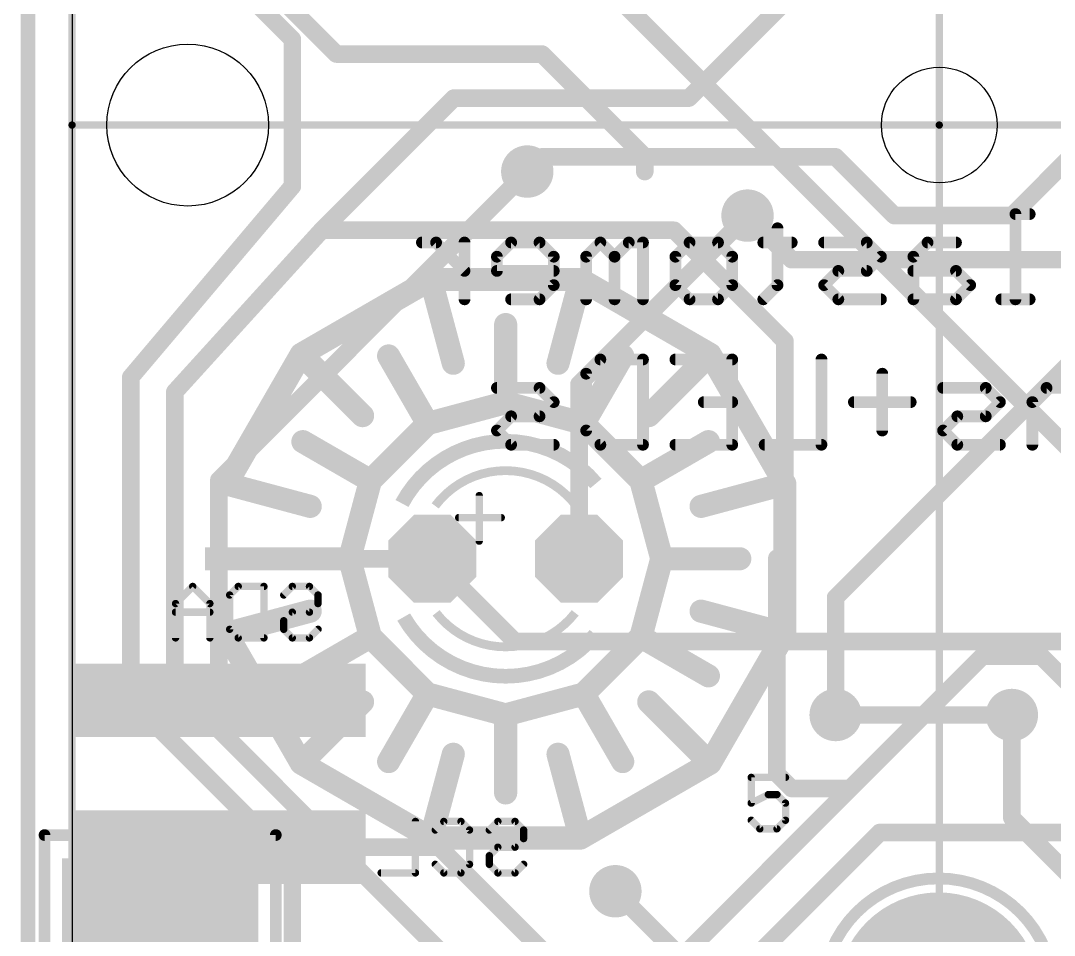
# Model space of a CAD drawing. Extents: x -30.9 to 30.6, y -30.5 to 30.5.
# Drawn here: x -30.86 to -12.98, y 1.02 to 16.83 of the extents above; entities that cross this region are included whole.
import ezdxf

# ---------------------------------------------------------------- set-up
doc = ezdxf.new("R2010")
doc.units = 0
for name, color, linetype in [('1', 12, 'CONTINUOUS'), ('16', 132, 'CONTINUOUS'), ('17', 110, 'CONTINUOUS'), ('18', 110, 'CONTINUOUS'), ('20', 53, 'CONTINUOUS'), ('21', 40, 'CONTINUOUS'), ('22', 6, 'CONTINUOUS'), ('49', 253, 'CONTINUOUS')]:
    doc.layers.add(name, color=color, linetype=linetype)

# ---------------------------------------------------------------- blocks, each defined once
blk = doc.blocks.new('RECT')
blk.add_solid([(-0.5, -0.5), (0.5, -0.5), (-0.5, 0.5), (0.5, 0.5)])
blk = doc.blocks.new('OCTAGONP')
at = {"const_width": 0.5}
blk.add_lwpolyline([(-0.25, -0.1036), (-0.25, 0.1036), (-0.1036, 0.25), (0.1036, 0.25), (0.25, 0.1036), (0.25, -0.1036), (0.1036, -0.25), (-0.1036, -0.25), (-0.25, -0.1036), (-0.25, 0.1036)], dxfattribs=at)
blk = doc.blocks.new('ROUNDP')
at = {"const_width": 0.5}
blk.add_lwpolyline([(0, -0.25, 1), (0, 0.25, 1), (0, -0.25)], format="xyb", dxfattribs=at)
blk = doc.blocks.new('ROUNDV')
at = {"const_width": 0.5}
blk.add_lwpolyline([(0, -0.25, 1), (0, 0.25, 1), (0, -0.25)], format="xyb", dxfattribs=at)

msp = doc.modelspace()

# ---------------------------------------------------------------- linework, layer by layer
at = {"layer": '1'}
for points, const_width in [([(-26.162, 16.51), (-28.702, 19.05)], 0.3048), ([(-17.642, 17.156), (-19.304, 15.494)], 0.3048), ([(-26.162, 13.97), (-26.162, 16.51)], 0.3048), ([(-23.368, 15.494), (-25.654, 13.208)], 0.3048), ([(-19.304, 15.494), (-23.368, 15.494)], 0.3048), ([(-13.716, 13.462), (-12.192, 14.986)], 0.3048), ([(-22.098, 14.224), (-21.844, 14.478)], 0.3048), ([(-21.844, 14.478), (-16.764, 14.478)], 0.3048), ([(-16.764, 14.478), (-15.748, 13.462)], 0.3048), ([(-28.956, 10.668), (-26.162, 13.97)], 0.3048), ([(-18.288, 13.462), (-17.526, 12.7)], 0.3048), ([(-15.748, 13.462), (-13.716, 13.462)], 0.3048), ([(-25.654, 13.208), (-28.194, 10.414)], 0.3048), ([(-19.558, 13.208), (-25.654, 13.208)], 0.3048), ([(-17.642, 11.292), (-19.558, 13.208)], 0.3048), ([(-16.764, 6.858), (-10.668, 12.954)], 0.3048), ([(-17.526, 12.7), (-12.192, 12.7)], 0.3048), ([(-23.7661, 12.3576), (-26.0075, 11.0635)], 0.4), ([(-23.3779, 10.9087), (-23.7661, 12.3576)], 0.4), ([(-21.1779, 12.3576), (-23.7661, 12.3576)], 0.4), ([(-21.5661, 10.9087), (-21.1779, 12.3576)], 0.4), ([(-18.9365, 11.0635), (-21.1779, 12.3576)], 0.4), ([(-22.472, 10.228), (-22.472, 11.578)], 0.4), ([(-17.642, 7.538), (-17.642, 11.292)], 0.3048), ([(-26.0075, 11.0635), (-27.3016, 8.8221)], 0.4), ([(-24.9469, 10.0029), (-26.0075, 11.0635)], 0.4), ([(-23.822, 9.8663), (-24.497, 11.0354)], 0.4), ([(-21.122, 9.8663), (-20.447, 11.0354)], 0.4), ([(-19.9971, 10.0029), (-18.9365, 11.0635)], 0.4), ([(-17.6424, 8.8221), (-18.9365, 11.0635)], 0.4), ([(-28.956, 5.08), (-28.956, 10.668)], 0.3048), ([(-28.194, 5.334), (-28.194, 10.414)], 0.3048), ([(-22.472, 10.228), (-23.822, 9.8663)], 0.4), ([(-21.122, 9.8663), (-22.472, 10.228)], 0.4), ([(-23.822, 9.8663), (-24.8103, 8.878)], 0.4), ([(-20.1337, 8.878), (-21.122, 9.8663)], 0.4), ([(-24.8103, 8.878), (-25.9794, 9.553)], 0.4), ([(-20.1337, 8.878), (-18.9646, 9.553)], 0.4), ([(-25.8527, 8.4339), (-27.3016, 8.8221)], 0.4), ([(-24.8103, 8.878), (-25.172, 7.528)], 0.4), ([(-19.772, 7.528), (-20.1337, 8.878)], 0.4), ([(-19.0913, 8.4339), (-17.6424, 8.8221)], 0.4), ([(-17.6424, 6.2339), (-17.6424, 8.8221)], 0.4), ([(-25.172, 7.528), (-27.422, 7.528)], 0.4), ([(-25.172, 7.528), (-24.8103, 6.178)], 0.4), ([(-20.1337, 6.178), (-19.772, 7.528)], 0.4), ([(-19.772, 7.528), (-18.422, 7.528)], 0.4), ([(-17.78, 7.538), (-17.642, 7.538)], 0.3048), ([(-17.78, 7.538), (-17.78, 3.81)], 0.3048), ([(-27.472, 7.528), (-23.742, 7.528)], 0.3048), ([(-16.764, 4.826), (-16.764, 6.858)], 0.3048), ([(-25.8527, 6.6221), (-27.3016, 6.2339)], 0.4), ([(-19.0913, 6.6221), (-17.6424, 6.2339)], 0.4), ([(-27.3016, 6.2339), (-26.0075, 3.9925)], 0.4), ([(-24.8103, 6.178), (-25.9794, 5.503)], 0.4), ([(-24.8103, 6.178), (-23.822, 5.1897)], 0.4), ([(-21.122, 5.1897), (-20.1337, 6.178)], 0.4), ([(-20.1337, 6.178), (-18.9646, 5.503)], 0.4), ([(-18.9365, 3.9925), (-17.6424, 6.2339)], 0.4), ([(-16.51, 3.556), (-14.224, 5.842)], 0.3048), ([(-14.224, 5.842), (-13.208, 5.842)], 0.3048), ([(-13.208, 5.842), (-12.7, 5.334)], 0.3048), ([(-23.622, 0.762), (-28.194, 5.334)], 0.3048), ([(-23.822, 5.1897), (-24.497, 4.0206)], 0.4), ([(-23.822, 5.1897), (-22.472, 4.828)], 0.4), ([(-22.472, 4.828), (-21.122, 5.1897)], 0.4), ([(-21.122, 5.1897), (-20.447, 4.0206)], 0.4), ([(-26.162, 2.286), (-28.956, 5.08)], 0.3048), ([(-24.9469, 5.0531), (-26.0075, 3.9925)], 0.4), ([(-19.9971, 5.0531), (-18.9365, 3.9925)], 0.4), ([(-22.472, 4.828), (-22.472, 3.478)], 0.4), ([(-13.716, 4.826), (-13.716, 3.048)], 0.3048), ([(-23.3779, 4.1473), (-23.7661, 2.6984)], 0.4), ([(-21.5661, 4.1473), (-21.1779, 2.6984)], 0.4), ([(-26.0075, 3.9925), (-23.7661, 2.6984)], 0.4), ([(-21.1779, 2.6984), (-18.9365, 3.9925)], 0.4), ([(-17.526, 3.556), (-17.78, 3.81)], 0.3048), ([(-17.526, 3.556), (-16.51, 3.556)], 0.3048), ([(-13.716, 3.048), (-11.938, 1.27)], 0.3048), ([(-23.7661, 2.6984), (-21.1779, 2.6984)], 0.4), ([(-26.162, -2.286), (-26.162, 2.286)], 0.3048), ([(-20.574, 1.778), (-16.256, -2.54)], 0.3048)]:
    msp.add_lwpolyline(points, dxfattribs=dict(at, const_width=const_width))
for points, const_width in [([(-26.0858, 16.51, 1), (-26.2382, 16.51)], 0.1524), ([(-26.2159, 16.4561, 1), (-26.1081, 16.5639)], 0.1524), ([(-23.368, 15.5702, 1), (-23.368, 15.4178)], 0.1524), ([(-23.3141, 15.4401, 1), (-23.4219, 15.5479)], 0.1524), ([(-19.3579, 15.5479, 1), (-19.2501, 15.4401)], 0.1524), ([(-19.304, 15.4178, 1), (-19.304, 15.5702)], 0.1524), ([(-21.844, 14.5542, 1), (-21.844, 14.4018)], 0.1524), ([(-21.7901, 14.4241, 1), (-21.8979, 14.5319)], 0.1524), ([(-16.7101, 14.5319, 1), (-16.8179, 14.4241)], 0.1524), ([(-16.764, 14.4018, 1), (-16.764, 14.5542)], 0.1524), ([(-22.1519, 14.2779, 1), (-22.0441, 14.1701)], 0.1524), ([(-26.2382, 13.97, 1), (-26.0858, 13.97)], 0.1524), ([(-26.1038, 13.9208, 1), (-26.2202, 14.0192)], 0.1524), ([(-18.2341, 13.5159, 1), (-18.3419, 13.4081)], 0.1524), ([(-15.748, 13.5382, 1), (-15.748, 13.3858)], 0.1524), ([(-15.8019, 13.4081, 1), (-15.6941, 13.5159)], 0.1524), ([(-13.7699, 13.5159, 1), (-13.6621, 13.4081)], 0.1524), ([(-13.716, 13.3858, 1), (-13.716, 13.5382)], 0.1524), ([(-25.654, 13.2842, 1), (-25.654, 13.1318)], 0.1524), ([(-25.7079, 13.2619, 1), (-25.6001, 13.1541)], 0.1524), ([(-25.5976, 13.1567, 1), (-25.7104, 13.2593)], 0.1524), ([(-19.5041, 13.2619, 1), (-19.6119, 13.1541)], 0.1524), ([(-19.558, 13.1318, 1), (-19.558, 13.2842)], 0.1524), ([(-17.526, 12.7762, 1), (-17.526, 12.6238)], 0.1524), ([(-17.5799, 12.6461, 1), (-17.4721, 12.7539)], 0.1524), ([(-23.6695, 12.3835, 1), (-23.8627, 12.3317)], 0.2), ([(-23.7661, 12.4576, 1), (-23.7661, 12.2576)], 0.2), ([(-23.7161, 12.271, 1), (-23.8161, 12.4442)], 0.2), ([(-21.1279, 12.4442, 1), (-21.2279, 12.271)], 0.2), ([(-21.0813, 12.3317, 1), (-21.2745, 12.3835)], 0.2), ([(-21.1779, 12.2576, 1), (-21.1779, 12.4576)], 0.2), ([(-22.372, 11.578, 1), (-22.572, 11.578)], 0.2), ([(-17.5658, 11.292, 1), (-17.7182, 11.292)], 0.1524), ([(-17.6959, 11.2381, 1), (-17.5881, 11.3459)], 0.1524), ([(-25.9368, 11.1342, 1), (-26.0782, 10.9928)], 0.2), ([(-26.0575, 11.1501, 1), (-25.9575, 10.9769)], 0.2), ([(-25.9209, 11.0135, 1), (-26.0941, 11.1135)], 0.2), ([(-24.4104, 11.0854, 1), (-24.5836, 10.9854)], 0.2), ([(-20.3604, 10.9854, 1), (-20.5336, 11.0854)], 0.2), ([(-18.8499, 11.1135, 1), (-19.0231, 11.0135)], 0.2), ([(-18.8658, 10.9928, 1), (-19.0072, 11.1342)], 0.2), ([(-18.9865, 10.9769, 1), (-18.8865, 11.1501)], 0.2), ([(-23.4745, 10.8829, 1), (-23.2813, 10.9346)], 0.2), ([(-21.6627, 10.9346, 1), (-21.4695, 10.8829)], 0.2), ([(-28.8798, 10.668, 1), (-29.0322, 10.668)], 0.1524), ([(-29.0142, 10.7172, 1), (-28.8978, 10.6188)], 0.1524), ([(-28.1178, 10.414, 1), (-28.2702, 10.414)], 0.1524), ([(-28.2504, 10.4653, 1), (-28.1376, 10.3627)], 0.1524), ([(-22.4461, 10.3246, 1), (-22.4979, 10.1314)], 0.2), ([(-22.4461, 10.1314, 1), (-22.4979, 10.3246)], 0.2), ([(-22.572, 10.228, 1), (-22.372, 10.228)], 0.2), ([(-25.0176, 9.9322, 1), (-24.8762, 10.0736)], 0.2), ([(-23.8479, 9.9629, 1), (-23.7961, 9.7697)], 0.2), ([(-23.9086, 9.8163, 1), (-23.7354, 9.9163)], 0.2), ([(-23.7513, 9.7956, 1), (-23.8927, 9.937)], 0.2), ([(-21.0513, 9.937, 1), (-21.1927, 9.7956)], 0.2), ([(-21.2086, 9.9163, 1), (-21.0354, 9.8163)], 0.2), ([(-21.1479, 9.7697, 1), (-21.0961, 9.9629)], 0.2), ([(-20.0678, 10.0736, 1), (-19.9264, 9.9322)], 0.2), ([(-25.9294, 9.6396, 1), (-26.0294, 9.4664)], 0.2), ([(-18.9146, 9.4664, 1), (-19.0146, 9.6396)], 0.2), ([(-27.2757, 8.9187, 1), (-27.3275, 8.7255)], 0.2), ([(-27.3882, 8.8721, 1), (-27.215, 8.7721)], 0.2), ([(-24.881, 8.9487, 1), (-24.7396, 8.8073)], 0.2), ([(-24.7137, 8.8521, 1), (-24.9069, 8.9039)], 0.2), ([(-24.8603, 8.7914, 1), (-24.7603, 8.9646)], 0.2), ([(-20.0371, 8.9039, 1), (-20.2303, 8.8521)], 0.2), ([(-20.1837, 8.9646, 1), (-20.0837, 8.7914)], 0.2), ([(-20.2044, 8.8073, 1), (-20.063, 8.9487)], 0.2), ([(-17.5424, 8.8221, 1), (-17.7424, 8.8221)], 0.2), ([(-17.729, 8.7721, 1), (-17.5558, 8.8721)], 0.2), ([(-17.6165, 8.7255, 1), (-17.6683, 8.9187)], 0.2), ([(-25.8786, 8.3373, 1), (-25.8269, 8.5305)], 0.2), ([(-19.1171, 8.5305, 1), (-19.0654, 8.3373)], 0.2), ([(-27.422, 7.628, 1), (-27.422, 7.428)], 0.2), ([(-25.0754, 7.5539, 1), (-25.2686, 7.5021)], 0.2), ([(-25.172, 7.428, 1), (-25.172, 7.628)], 0.2), ([(-19.772, 7.628, 1), (-19.772, 7.428)], 0.2), ([(-19.6754, 7.5021, 1), (-19.8686, 7.5539)], 0.2), ([(-18.422, 7.428, 1), (-18.422, 7.628)], 0.2), ([(-17.78, 7.6142, 1), (-17.78, 7.4618)], 0.1524), ([(-17.7038, 7.538, 1), (-17.8562, 7.538)], 0.1524), ([(-17.642, 7.4618, 1), (-17.642, 7.6142)], 0.1524), ([(-27.472, 7.6042, 1), (-27.472, 7.4518)], 0.1524), ([(-25.2686, 7.5539, 1), (-25.0754, 7.5021)], 0.2), ([(-23.742, 7.4518, 1), (-23.742, 7.6042)], 0.1524), ([(-19.8686, 7.5021, 1), (-19.6754, 7.5539)], 0.2), ([(-17.7182, 7.538, 1), (-17.5658, 7.538)], 0.1524), ([(-16.6878, 6.858, 1), (-16.8402, 6.858)], 0.1524), ([(-16.8179, 6.9119, 1), (-16.7101, 6.8041)], 0.1524), ([(-25.8269, 6.5255, 1), (-25.8786, 6.7187)], 0.2), ([(-19.0654, 6.7187, 1), (-19.1171, 6.5255)], 0.2), ([(-27.215, 6.2839, 1), (-27.3882, 6.1839)], 0.2), ([(-27.3275, 6.3305, 1), (-27.2757, 6.1373)], 0.2), ([(-24.7396, 6.2487, 1), (-24.881, 6.1073)], 0.2), ([(-24.9069, 6.1521, 1), (-24.7137, 6.2039)], 0.2), ([(-24.7603, 6.0914, 1), (-24.8603, 6.2646)], 0.2), ([(-20.0837, 6.2646, 1), (-20.1837, 6.0914)], 0.2), ([(-20.2303, 6.2039, 1), (-20.0371, 6.1521)], 0.2), ([(-20.063, 6.1073, 1), (-20.2044, 6.2487)], 0.2), ([(-17.7424, 6.2339, 1), (-17.5424, 6.2339)], 0.2), ([(-17.5558, 6.1839, 1), (-17.729, 6.2839)], 0.2), ([(-17.6683, 6.1373, 1), (-17.6165, 6.3305)], 0.2), ([(-14.224, 5.9182, 1), (-14.224, 5.7658)], 0.1524), ([(-14.1701, 5.7881, 1), (-14.2779, 5.8959)], 0.1524), ([(-13.1541, 5.8959, 1), (-13.2619, 5.7881)], 0.1524), ([(-13.208, 5.7658, 1), (-13.208, 5.9182)], 0.1524), ([(-26.0294, 5.5896, 1), (-25.9294, 5.4164)], 0.2), ([(-19.0146, 5.4164, 1), (-18.9146, 5.5896)], 0.2), ([(-28.1401, 5.3879, 1), (-28.2479, 5.2801)], 0.1524), ([(-28.2702, 5.334, 1), (-28.1178, 5.334)], 0.1524), ([(-23.7961, 5.2863, 1), (-23.8479, 5.0931)], 0.2), ([(-23.7354, 5.1397, 1), (-23.9086, 5.2397)], 0.2), ([(-21.0354, 5.2397, 1), (-21.2086, 5.1397)], 0.2), ([(-21.0961, 5.0931, 1), (-21.1479, 5.2863)], 0.2), ([(-28.9021, 5.1339, 1), (-29.0099, 5.0261)], 0.1524), ([(-24.8762, 4.9824, 1), (-25.0176, 5.1238)], 0.2), ([(-23.8927, 5.119, 1), (-23.7513, 5.2604)], 0.2), ([(-21.1927, 5.2604, 1), (-21.0513, 5.119)], 0.2), ([(-19.9264, 5.1238, 1), (-20.0678, 4.9824)], 0.2), ([(-29.0322, 5.08, 1), (-28.8798, 5.08)], 0.1524), ([(-22.372, 4.828, 1), (-22.572, 4.828)], 0.2), ([(-22.4979, 4.9246, 1), (-22.4461, 4.7314)], 0.2), ([(-22.4979, 4.7314, 1), (-22.4461, 4.9246)], 0.2), ([(-16.8402, 4.826, 1), (-16.6878, 4.826)], 0.1524), ([(-13.6398, 4.826, 1), (-13.7922, 4.826)], 0.1524), ([(-23.2813, 4.1214, 1), (-23.4745, 4.1731)], 0.2), ([(-21.4695, 4.1731, 1), (-21.6627, 4.1214)], 0.2), ([(-25.9575, 4.0791, 1), (-26.0575, 3.9059)], 0.2), ([(-26.0782, 4.0632, 1), (-25.9368, 3.9218)], 0.2), ([(-26.0941, 3.9425, 1), (-25.9209, 4.0425)], 0.2), ([(-24.5836, 4.0706, 1), (-24.4104, 3.9706)], 0.2), ([(-20.5336, 3.9706, 1), (-20.3604, 4.0706)], 0.2), ([(-19.0231, 4.0425, 1), (-18.8499, 3.9425)], 0.2), ([(-19.0072, 3.9218, 1), (-18.8658, 4.0632)], 0.2), ([(-18.8865, 3.9059, 1), (-18.9865, 4.0791)], 0.2), ([(-17.7261, 3.8639, 1), (-17.8339, 3.7561)], 0.1524), ([(-17.8562, 3.81, 1), (-17.7038, 3.81)], 0.1524), ([(-22.572, 3.478, 1), (-22.372, 3.478)], 0.2), ([(-17.526, 3.6322, 1), (-17.526, 3.4798)], 0.1524), ([(-17.5799, 3.5021, 1), (-17.4721, 3.6099)], 0.1524), ([(-16.5639, 3.6099, 1), (-16.4561, 3.5021)], 0.1524), ([(-16.51, 3.4798, 1), (-16.51, 3.6322)], 0.1524), ([(-13.6621, 3.1019, 1), (-13.7699, 2.9941)], 0.1524), ([(-13.7922, 3.048, 1), (-13.6398, 3.048)], 0.1524), ([(-23.7661, 2.7984, 1), (-23.7661, 2.5984)], 0.2), ([(-23.8161, 2.6118, 1), (-23.7161, 2.785)], 0.2), ([(-21.2279, 2.785, 1), (-21.1279, 2.6118)], 0.2), ([(-21.1779, 2.5984, 1), (-21.1779, 2.7984)], 0.2), ([(-23.8627, 2.7243, 1), (-23.6695, 2.6725)], 0.2), ([(-21.2745, 2.6725, 1), (-21.0813, 2.7243)], 0.2), ([(-26.0858, 2.286, 1), (-26.2382, 2.286)], 0.1524), ([(-26.2159, 2.2321, 1), (-26.1081, 2.3399)], 0.1524), ([(-20.5201, 1.8319, 1), (-20.6279, 1.7241)], 0.1524)]:
    msp.add_lwpolyline(points, format="xyb", dxfattribs=dict(at, const_width=const_width))
at = {"layer": '16'}
for points, const_width in [([(-30.734, 30.226), (-30.734, -30.226)], 0.254), ([(-23.742, 20.44), (-8.382, 5.08)], 0.3048), ([(-26.924, 17.78), (-25.4, 16.256)], 0.3048), ([(-25.4, 16.256), (-21.844, 16.256)], 0.3048), ([(-21.844, 16.256), (-20.066, 14.478)], 0.3048), ([(-20.066, 14.478), (-20.066, 14.224)], 0.3048), ([(-27.432, 8.89), (-22.098, 14.224)], 0.3048), ([(-21.202, 10.548), (-18.288, 13.462)], 0.3048), ([(-21.202, 7.528), (-21.202, 10.548)], 0.3048), ([(-27.432, 5.08), (-27.432, 8.89)], 0.3048), ([(-22.31, 6.096), (-23.742, 7.528)], 0.3048), ([(-12.192, 6.096), (-22.31, 6.096)], 0.3048), ([(-19.558, 0.508), (-15.24, 4.826)], 0.3048), ([(-16.764, 4.826), (-15.24, 4.826)], 0.3048), ([(-15.24, 4.826), (-13.716, 4.826)], 0.3048), ([(-16.002, 2.794), (-19.558, -0.762)], 0.3048), ([(-16.002, 2.794), (-12.7, 2.794)], 0.3048), ([(-27.432, 2.54), (-23.622, 2.54)], 0.3048), ([(-23.622, 2.54), (-21.59, 0.508)], 0.3048)]:
    msp.add_lwpolyline(points, dxfattribs=dict(at, const_width=const_width))
at = {"layer": '16', "const_width": 0.1524}
for points in [[(-25.4, 16.3322, 1), (-25.4, 16.1798)], [(-25.4539, 16.2021, 1), (-25.3461, 16.3099)], [(-21.7901, 16.3099, 1), (-21.8979, 16.2021)], [(-21.844, 16.1798, 1), (-21.844, 16.3322)], [(-19.9898, 14.478, 1), (-20.1422, 14.478)], [(-20.1199, 14.4241, 1), (-20.0121, 14.5319)], [(-22.0441, 14.1701, 1), (-22.1519, 14.2779)], [(-20.1422, 14.224, 1), (-19.9898, 14.224)], [(-18.2341, 13.4081, 1), (-18.3419, 13.5159)], [(-21.1258, 10.548, 1), (-21.2782, 10.548)], [(-21.2559, 10.6019, 1), (-21.1481, 10.4941)], [(-27.3558, 8.89, 1), (-27.5082, 8.89)], [(-27.4859, 8.9439, 1), (-27.3781, 8.8361)], [(-23.6881, 7.5819, 1), (-23.7959, 7.4741)], [(-21.2782, 7.528, 1), (-21.1258, 7.528)], [(-22.31, 6.1722, 1), (-22.31, 6.0198)], [(-22.3639, 6.0421, 1), (-22.2561, 6.1499)], [(-27.5082, 5.08, 1), (-27.3558, 5.08)], [(-16.764, 4.9022, 1), (-16.764, 4.7498)], [(-15.24, 4.9022, 1), (-15.24, 4.7498)], [(-15.1861, 4.7721, 1), (-15.2939, 4.8799)], [(-15.24, 4.7498, 1), (-15.24, 4.9022)], [(-13.716, 4.7498, 1), (-13.716, 4.9022)], [(-16.002, 2.8702, 1), (-16.002, 2.7178)], [(-15.9481, 2.7401, 1), (-16.0559, 2.8479)], [(-27.432, 2.6162, 1), (-27.432, 2.4638)], [(-23.5681, 2.5939, 1), (-23.6759, 2.4861)], [(-23.622, 2.4638, 1), (-23.622, 2.6162)]]:
    msp.add_lwpolyline(points, format="xyb", dxfattribs=at)
at = {"layer": '20'}
msp.add_line((-29.972, 30.028), (-29.972, -29.972), dxfattribs=at)
for centre, radius in [((-27.972, 15.028), 1.4), ((-14.972, 15.028), 1)]:
    msp.add_circle(centre, radius, dxfattribs=at)
at = {"layer": '21'}
for points, const_width in [([(-22.472, 9.56, 0.277), (-24.2649, 8.4842)], 0.254), ([(-20.911, 8.8289, 0.2226), (-22.472, 9.56)], 0.254), ([(-22.472, 9.052, 0.2361), (-23.6912, 8.4424)], 0.1524), ([(-21.2319, 8.4138, 0.2422), (-22.472, 9.052)], 0.1524), ([(-22.8975, 8.6202, 1), (-22.961, 8.6202)], 0.0635), ([(-23.2848, 8.271, 1), (-23.2848, 8.2074)], 0.0635), ([(-22.5482, 8.2074, 1), (-22.5482, 8.271)], 0.0635), ([(-22.961, 7.8328, 1), (-22.8975, 7.8328)], 0.0635), ([(-24.2363, 6.5198, 0.2691), (-22.472, 5.496)], 0.254), ([(-23.675, 6.5924, 0.2315), (-22.472, 6.004)], 0.1524), ([(-22.472, 6.004, 0.2315), (-21.269, 6.5924)], 0.1524), ([(-22.472, 5.496, 0.2206), (-20.9208, 6.2154)], 0.254), ([(-18.1928, 3.7473, 1), (-18.2563, 3.7473)], 0.0635), ([(-18.2245, 3.779, 1), (-18.2245, 3.7155)], 0.0635), ([(-17.6313, 3.7155, 1), (-17.6313, 3.779)], 0.0635), ([(-17.9279, 3.4824, 1), (-17.9279, 3.4189)], 0.0635), ([(-17.9137, 3.4223, 1), (-17.9421, 3.4791)], 0.0635), ([(-17.7572, 3.4731, 1), (-17.8021, 3.4282)], 0.0635), ([(-17.7796, 3.4189, 1), (-17.7796, 3.4824)], 0.0635), ([(-18.2563, 3.3024, 1), (-18.1928, 3.3024)], 0.0635), ([(-18.2387, 3.3308, 1), (-18.2103, 3.274)], 0.0635), ([(-17.5996, 3.3024, 1), (-17.6631, 3.3024)], 0.0635), ([(-17.6538, 3.2799, 1), (-17.6089, 3.3248)], 0.0635), ([(-18.202, 3.0282, 1), (-18.247, 2.9833)], 0.0635), ([(-17.6089, 2.9833, 1), (-17.6538, 3.0282)], 0.0635), ([(-18.0762, 2.8893, 1), (-18.0762, 2.8257)], 0.0635), ([(-18.0987, 2.835, 1), (-18.0538, 2.88)], 0.0635), ([(-17.8021, 2.88, 1), (-17.7572, 2.835)], 0.0635), ([(-17.7796, 2.8257, 1), (-17.7796, 2.8893)], 0.0635), ([(-17.6631, 3.0058, 1), (-17.5996, 3.0058)], 0.0635), ([(-30.3972, 2.75, 1), (-30.4988, 2.75)], 0.1016), ([(-30.448, 2.8008, 1), (-30.448, 2.6992)], 0.1016), ([(-26.3972, 2.75, 1), (-26.4988, 2.75)], 0.1016), ([(-26.448, 2.6992, 1), (-26.448, 2.8008)], 0.1016), ([(-14.986, -2, 1), (-14.986, 2, 1), (-14.986, -2)], 0.2032)]:
    msp.add_lwpolyline(points, format="xyb", dxfattribs=dict(at, const_width=const_width))
for points, const_width in [([(-22.9292, 7.8328), (-22.9292, 8.6202)], 0.127), ([(-23.2848, 8.2392), (-22.5482, 8.2392)], 0.127), ([(-17.6313, 3.7473), (-18.2245, 3.7473)], 0.127), ([(-18.2245, 3.7473), (-18.2245, 3.3024)], 0.127), ([(-18.2245, 3.3024), (-17.9279, 3.4507)], 0.127), ([(-17.9279, 3.4507), (-17.7796, 3.4507)], 0.127), ([(-17.7796, 3.4507), (-17.6313, 3.3024)], 0.127), ([(-17.6313, 3.3024), (-17.6313, 3.0058)], 0.127), ([(-18.0762, 2.8575), (-18.2245, 3.0058)], 0.127), ([(-17.6313, 3.0058), (-17.7796, 2.8575)], 0.127), ([(-17.7796, 2.8575), (-18.0762, 2.8575)], 0.127), ([(-30.448, -2.75), (-30.448, 2.75)], 0.2032), ([(-30.448, 2.75), (-26.448, 2.75)], 0.2032), ([(-26.448, 2.75), (-26.448, -2.75)], 0.2032)]:
    msp.add_lwpolyline(points, dxfattribs=dict(at, const_width=const_width))
at = {"layer": '22'}
for points, const_width in [([(-13.4076, 13.4887), (-13.6534, 13.4887)], 0.2032), ([(-13.6534, 13.4887), (-13.6534, 12.0142)], 0.2032), ([(-17.7697, 13.2429), (-17.7697, 12.2599)], 0.2032), ([(-23.6753, 12.9972), (-23.921, 12.9972)], 0.2032), ([(-23.1838, 12.5057), (-23.6753, 12.9972)], 0.2032), ([(-23.1838, 12.0142), (-23.1838, 12.9972)], 0.2032), ([(-22.3774, 12.9972), (-22.6232, 12.7514)], 0.2032), ([(-21.8859, 12.9972), (-22.3774, 12.9972)], 0.2032), ([(-21.6402, 12.7514), (-21.8859, 12.9972)], 0.2032), ([(-20.8338, 12.9972), (-21.0796, 12.7514)], 0.2032), ([(-20.5881, 12.7514), (-20.8338, 12.9972)], 0.2032), ([(-20.3423, 12.9972), (-20.5881, 12.7514)], 0.2032), ([(-20.0966, 12.9972), (-20.3423, 12.9972)], 0.2032), ([(-20.0966, 12.0142), (-20.0966, 12.9972)], 0.2032), ([(-19.536, 12.7514), (-19.2902, 12.9972)], 0.2032), ([(-19.2902, 12.9972), (-18.7987, 12.9972)], 0.2032), ([(-18.7987, 12.9972), (-18.553, 12.7514)], 0.2032), ([(-17.5239, 12.9972), (-18.0154, 12.9972)], 0.2032), ([(-16.226, 12.9972), (-16.9633, 12.9972)], 0.2032), ([(-15.9803, 12.7514), (-16.226, 12.9972)], 0.2032), ([(-15.1739, 12.9972), (-15.4197, 12.7514)], 0.2032), ([(-14.6824, 12.9972), (-15.1739, 12.9972)], 0.2032), ([(-22.6232, 12.7514), (-22.6232, 12.5057)], 0.2032), ([(-21.6402, 12.2599), (-21.6402, 12.7514)], 0.2032), ([(-21.0796, 12.7514), (-21.0796, 12.0142)], 0.2032), ([(-20.5881, 12.7514), (-20.5881, 12.0142)], 0.2032), ([(-19.536, 12.2599), (-19.536, 12.7514)], 0.2032), ([(-18.553, 12.7514), (-18.553, 12.2599)], 0.2032), ([(-16.226, 12.5057), (-15.9803, 12.7514)], 0.2032), ([(-15.4197, 12.7514), (-15.4197, 12.0142)], 0.2032), ([(-22.6232, 12.5057), (-21.6402, 12.5057)], 0.2032), ([(-16.9633, 12.2599), (-16.7175, 12.5057)], 0.2032), ([(-16.7175, 12.5057), (-16.226, 12.5057)], 0.2032), ([(-14.6824, 12.5057), (-15.4197, 12.5057)], 0.2032), ([(-14.4367, 12.2599), (-14.6824, 12.5057)], 0.2032), ([(-21.8859, 12.0142), (-21.6402, 12.2599)], 0.2032), ([(-19.2902, 12.0142), (-19.536, 12.2599)], 0.2032), ([(-18.553, 12.2599), (-18.7987, 12.0142)], 0.2032), ([(-17.7697, 12.2599), (-18.0154, 12.0142)], 0.2032), ([(-16.7175, 12.0142), (-16.9633, 12.2599)], 0.2032), ([(-14.6824, 12.0142), (-14.4367, 12.2599)], 0.2032), ([(-22.3774, 12.0142), (-21.8859, 12.0142)], 0.2032), ([(-18.7987, 12.0142), (-19.2902, 12.0142)], 0.2032), ([(-15.9803, 12.0142), (-16.7175, 12.0142)], 0.2032), ([(-15.4197, 12.0142), (-14.6824, 12.0142)], 0.2032), ([(-13.4076, 12.0142), (-13.8991, 12.0142)], 0.2032), ([(-21.0796, 10.7283), (-20.8338, 10.9741)], 0.2032), ([(-20.8338, 10.9741), (-20.0966, 10.9741)], 0.2032), ([(-20.0966, 10.9741), (-20.0966, 9.4996)], 0.2032), ([(-19.536, 10.9741), (-18.553, 10.9741)], 0.2032), ([(-18.553, 10.9741), (-18.553, 9.4996)], 0.2032), ([(-17.0094, 10.9741), (-17.0094, 9.4996)], 0.2032), ([(-21.0796, 9.7453), (-21.0796, 10.7283)], 0.2032), ([(-15.9573, 10.7283), (-15.9573, 9.7453)], 0.2032), ([(-21.8859, 10.4826), (-22.6232, 10.4826)], 0.2032), ([(-21.6402, 10.2368), (-21.8859, 10.4826)], 0.2032), ([(-14.1679, 10.4826), (-14.9051, 10.4826)], 0.2032), ([(-13.9222, 10.2368), (-14.1679, 10.4826)], 0.2032), ([(-13.1158, 10.4826), (-13.3615, 10.2368)], 0.2032), ([(-12.3786, 10.4826), (-13.1158, 10.4826)], 0.2032), ([(-21.8859, 9.9911), (-21.6402, 10.2368)], 0.2032), ([(-18.553, 10.2368), (-19.0445, 10.2368)], 0.2032), ([(-15.4658, 10.2368), (-16.4487, 10.2368)], 0.2032), ([(-14.1679, 9.9911), (-13.9222, 10.2368)], 0.2032), ([(-13.3615, 10.2368), (-13.3615, 9.4996)], 0.2032), ([(-22.6232, 9.7453), (-22.3774, 9.9911)], 0.2032), ([(-22.3774, 9.9911), (-21.8859, 9.9911)], 0.2032), ([(-14.9051, 9.7453), (-14.6594, 9.9911)], 0.2032), ([(-14.6594, 9.9911), (-14.1679, 9.9911)], 0.2032), ([(-22.3774, 9.4996), (-22.6232, 9.7453)], 0.2032), ([(-20.8338, 9.4996), (-21.0796, 9.7453)], 0.2032), ([(-14.6594, 9.4996), (-14.9051, 9.7453)], 0.2032), ([(-21.6402, 9.4996), (-22.3774, 9.4996)], 0.2032), ([(-20.0966, 9.4996), (-20.8338, 9.4996)], 0.2032), ([(-18.553, 9.4996), (-19.536, 9.4996)], 0.2032), ([(-17.0094, 9.4996), (-17.9923, 9.4996)], 0.2032), ([(-13.9222, 9.4996), (-14.6594, 9.4996)], 0.2032), ([(-27.8851, 7.0493), (-28.1817, 6.7527)], 0.127), ([(-27.5885, 6.7527), (-27.8851, 7.0493)], 0.127), ([(-27.2462, 6.901), (-27.0979, 7.0493)], 0.127), ([(-27.0979, 7.0493), (-26.653, 7.0493)], 0.127), ([(-26.653, 7.0493), (-26.653, 6.1595)], 0.127), ([(-26.3107, 6.901), (-26.1624, 7.0493)], 0.127), ([(-26.1624, 7.0493), (-25.8658, 7.0493)], 0.127), ([(-25.8658, 7.0493), (-25.7175, 6.901)], 0.127), ([(-28.1817, 6.7527), (-28.1817, 6.1595)], 0.127), ([(-27.5885, 6.1595), (-27.5885, 6.7527)], 0.127), ([(-27.2462, 6.3078), (-27.2462, 6.901)], 0.127), ([(-25.7175, 6.7527), (-25.8658, 6.6044)], 0.127), ([(-25.7175, 6.901), (-25.7175, 6.7527)], 0.127), ([(-27.5885, 6.6044), (-28.1817, 6.6044)], 0.127), ([(-26.1624, 6.6044), (-26.3107, 6.4561)], 0.127), ([(-25.8658, 6.6044), (-26.1624, 6.6044)], 0.127), ([(-26.3107, 6.4561), (-26.3107, 6.3078)], 0.127), ([(-27.0979, 6.1595), (-27.2462, 6.3078)], 0.127), ([(-26.3107, 6.3078), (-26.1624, 6.1595)], 0.127), ([(-25.8658, 6.1595), (-25.7175, 6.3078)], 0.127), ([(-26.653, 6.1595), (-27.0979, 6.1595)], 0.127), ([(-26.1624, 6.1595), (-25.8658, 6.1595)], 0.127), ([(-24.0325, 2.9853), (-24.0325, 2.0955)], 0.127), ([(-23.6902, 2.837), (-23.5419, 2.9853)], 0.127), ([(-23.5419, 2.9853), (-23.2453, 2.9853)], 0.127), ([(-23.2453, 2.9853), (-23.097, 2.837)], 0.127), ([(-22.7547, 2.837), (-22.6064, 2.9853)], 0.127), ([(-22.6064, 2.9853), (-22.3098, 2.9853)], 0.127), ([(-22.3098, 2.9853), (-22.1615, 2.837)], 0.127), ([(-23.097, 2.837), (-23.097, 2.2438)], 0.127), ([(-22.1615, 2.837), (-22.1615, 2.6887)], 0.127), ([(-22.1615, 2.6887), (-22.3098, 2.5404)], 0.127), ([(-22.6064, 2.5404), (-22.7547, 2.3921)], 0.127), ([(-22.3098, 2.5404), (-22.6064, 2.5404)], 0.127), ([(-22.7547, 2.3921), (-22.7547, 2.2438)], 0.127), ([(-24.0325, 2.0955), (-24.6257, 2.0955)], 0.127), ([(-23.5419, 2.0955), (-23.6902, 2.2438)], 0.127), ([(-23.2453, 2.0955), (-23.5419, 2.0955)], 0.127), ([(-23.097, 2.2438), (-23.2453, 2.0955)], 0.127), ([(-22.7547, 2.2438), (-22.6064, 2.0955)], 0.127), ([(-22.6064, 2.0955), (-22.3098, 2.0955)], 0.127), ([(-22.3098, 2.0955), (-22.1615, 2.2438)], 0.127)]:
    msp.add_lwpolyline(points, dxfattribs=dict(at, const_width=const_width))
for points, const_width in [([(-13.6534, 13.5395, 1), (-13.6534, 13.4379)], 0.1016), ([(-13.6026, 13.4887, 1), (-13.7042, 13.4887)], 0.1016), ([(-13.4076, 13.4379, 1), (-13.4076, 13.5395)], 0.1016), ([(-17.7189, 13.2429, 1), (-17.8205, 13.2429)], 0.1016), ([(-23.921, 13.048, 1), (-23.921, 12.9464)], 0.1016), ([(-23.6394, 13.0331, 1), (-23.7112, 12.9613)], 0.1016), ([(-23.6753, 12.9464, 1), (-23.6753, 13.048)], 0.1016), ([(-23.133, 12.9972, 1), (-23.2346, 12.9972)], 0.1016), ([(-22.3774, 13.048, 1), (-22.3774, 12.9464)], 0.1016), ([(-22.3415, 12.9613, 1), (-22.4133, 13.0331)], 0.1016), ([(-21.85, 13.0331, 1), (-21.9219, 12.9613)], 0.1016), ([(-21.8859, 12.9464, 1), (-21.8859, 13.048)], 0.1016), ([(-20.7979, 13.0331, 1), (-20.8697, 12.9613)], 0.1016), ([(-20.7979, 12.9613, 1), (-20.8697, 13.0331)], 0.1016), ([(-20.3423, 13.048, 1), (-20.3423, 12.9464)], 0.1016), ([(-20.3064, 12.9613, 1), (-20.3782, 13.0331)], 0.1016), ([(-20.0458, 12.9972, 1), (-20.1474, 12.9972)], 0.1016), ([(-20.0966, 12.9464, 1), (-20.0966, 13.048)], 0.1016), ([(-19.2902, 13.048, 1), (-19.2902, 12.9464)], 0.1016), ([(-19.2543, 12.9613, 1), (-19.3261, 13.0331)], 0.1016), ([(-18.7628, 13.0331, 1), (-18.8346, 12.9613)], 0.1016), ([(-18.7987, 12.9464, 1), (-18.7987, 13.048)], 0.1016), ([(-18.0154, 13.048, 1), (-18.0154, 12.9464)], 0.1016), ([(-17.5239, 12.9464, 1), (-17.5239, 13.048)], 0.1016), ([(-16.9633, 13.048, 1), (-16.9633, 12.9464)], 0.1016), ([(-16.1901, 13.0331, 1), (-16.262, 12.9613)], 0.1016), ([(-16.226, 12.9464, 1), (-16.226, 13.048)], 0.1016), ([(-15.1739, 13.048, 1), (-15.1739, 12.9464)], 0.1016), ([(-15.138, 12.9613, 1), (-15.2098, 13.0331)], 0.1016), ([(-14.6824, 12.9464, 1), (-14.6824, 13.048)], 0.1016), ([(-22.5724, 12.7514, 1), (-22.674, 12.7514)], 0.1016), ([(-22.6591, 12.7873, 1), (-22.5872, 12.7155)], 0.1016), ([(-21.5894, 12.7514, 1), (-21.691, 12.7514)], 0.1016), ([(-21.6761, 12.7155, 1), (-21.6043, 12.7873)], 0.1016), ([(-21.0288, 12.7514, 1), (-21.1304, 12.7514)], 0.1016), ([(-21.1155, 12.7873, 1), (-21.0436, 12.7155)], 0.1016), ([(-20.5373, 12.7514, 1), (-20.6389, 12.7514)], 0.1016), ([(-20.624, 12.7873, 1), (-20.5522, 12.7155)], 0.1016), ([(-20.624, 12.7155, 1), (-20.5522, 12.7873)], 0.1016), ([(-19.4852, 12.7514, 1), (-19.5868, 12.7514)], 0.1016), ([(-19.5719, 12.7873, 1), (-19.5, 12.7155)], 0.1016), ([(-18.5022, 12.7514, 1), (-18.6038, 12.7514)], 0.1016), ([(-18.5889, 12.7155, 1), (-18.5171, 12.7873)], 0.1016), ([(-15.9444, 12.7155, 1), (-16.0162, 12.7873)], 0.1016), ([(-16.0162, 12.7155, 1), (-15.9444, 12.7873)], 0.1016), ([(-15.3689, 12.7514, 1), (-15.4705, 12.7514)], 0.1016), ([(-15.4556, 12.7873, 1), (-15.3838, 12.7155)], 0.1016), ([(-23.2197, 12.4698, 1), (-23.1479, 12.5416)], 0.1016), ([(-22.6232, 12.5565, 1), (-22.6232, 12.4549)], 0.1016), ([(-22.674, 12.5057, 1), (-22.5724, 12.5057)], 0.1016), ([(-21.6402, 12.4549, 1), (-21.6402, 12.5565)], 0.1016), ([(-16.7175, 12.5565, 1), (-16.7175, 12.4549)], 0.1016), ([(-16.6816, 12.4698, 1), (-16.7535, 12.5416)], 0.1016), ([(-16.262, 12.5416, 1), (-16.1901, 12.4698)], 0.1016), ([(-16.226, 12.4549, 1), (-16.226, 12.5565)], 0.1016), ([(-15.4197, 12.5565, 1), (-15.4197, 12.4549)], 0.1016), ([(-14.6465, 12.5416, 1), (-14.7184, 12.4698)], 0.1016), ([(-14.6824, 12.4549, 1), (-14.6824, 12.5565)], 0.1016), ([(-21.6043, 12.224, 1), (-21.6761, 12.2959)], 0.1016), ([(-19.5, 12.2959, 1), (-19.5719, 12.224)], 0.1016), ([(-18.5171, 12.224, 1), (-18.5889, 12.2959)], 0.1016), ([(-17.7337, 12.224, 1), (-17.8056, 12.2959)], 0.1016), ([(-16.9274, 12.2959, 1), (-16.9992, 12.224)], 0.1016), ([(-16.9992, 12.2959, 1), (-16.9274, 12.224)], 0.1016), ([(-14.4008, 12.224, 1), (-14.4726, 12.2959)], 0.1016), ([(-14.4726, 12.224, 1), (-14.4008, 12.2959)], 0.1016), ([(-21.691, 12.2599, 1), (-21.5894, 12.2599)], 0.1016), ([(-19.5868, 12.2599, 1), (-19.4852, 12.2599)], 0.1016), ([(-18.6038, 12.2599, 1), (-18.5022, 12.2599)], 0.1016), ([(-17.8205, 12.2599, 1), (-17.7189, 12.2599)], 0.1016), ([(-23.2346, 12.0142, 1), (-23.133, 12.0142)], 0.1016), ([(-22.3774, 12.065, 1), (-22.3774, 11.9634)], 0.1016), ([(-21.9219, 12.0501, 1), (-21.85, 11.9783)], 0.1016), ([(-21.8859, 11.9634, 1), (-21.8859, 12.065)], 0.1016), ([(-21.1304, 12.0142, 1), (-21.0288, 12.0142)], 0.1016), ([(-20.6389, 12.0142, 1), (-20.5373, 12.0142)], 0.1016), ([(-20.1474, 12.0142, 1), (-20.0458, 12.0142)], 0.1016), ([(-19.2902, 12.065, 1), (-19.2902, 11.9634)], 0.1016), ([(-19.3261, 11.9783, 1), (-19.2543, 12.0501)], 0.1016), ([(-18.8346, 12.0501, 1), (-18.7628, 11.9783)], 0.1016), ([(-18.7987, 11.9634, 1), (-18.7987, 12.065)], 0.1016), ([(-18.0513, 12.0501, 1), (-17.9795, 11.9783)], 0.1016), ([(-16.7175, 12.065, 1), (-16.7175, 11.9634)], 0.1016), ([(-16.7535, 11.9783, 1), (-16.6816, 12.0501)], 0.1016), ([(-15.9803, 11.9634, 1), (-15.9803, 12.065)], 0.1016), ([(-15.4197, 12.065, 1), (-15.4197, 11.9634)], 0.1016), ([(-15.4705, 12.0142, 1), (-15.3689, 12.0142)], 0.1016), ([(-14.7184, 12.0501, 1), (-14.6465, 11.9783)], 0.1016), ([(-14.6824, 11.9634, 1), (-14.6824, 12.065)], 0.1016), ([(-13.8991, 12.065, 1), (-13.8991, 11.9634)], 0.1016), ([(-13.7042, 12.0142, 1), (-13.6026, 12.0142)], 0.1016), ([(-13.4076, 11.9634, 1), (-13.4076, 12.065)], 0.1016), ([(-20.8338, 11.0249, 1), (-20.8338, 10.9233)], 0.1016), ([(-20.7979, 10.9381, 1), (-20.8697, 11.01)], 0.1016), ([(-20.0458, 10.9741, 1), (-20.1474, 10.9741)], 0.1016), ([(-20.0966, 10.9233, 1), (-20.0966, 11.0249)], 0.1016), ([(-19.536, 11.0249, 1), (-19.536, 10.9233)], 0.1016), ([(-18.5022, 10.9741, 1), (-18.6038, 10.9741)], 0.1016), ([(-18.553, 10.9233, 1), (-18.553, 11.0249)], 0.1016), ([(-16.9586, 10.9741, 1), (-17.0602, 10.9741)], 0.1016), ([(-21.0288, 10.7283, 1), (-21.1304, 10.7283)], 0.1016), ([(-21.1155, 10.7642, 1), (-21.0436, 10.6924)], 0.1016), ([(-15.9065, 10.7283, 1), (-16.0081, 10.7283)], 0.1016), ([(-22.6232, 10.5334, 1), (-22.6232, 10.4318)], 0.1016), ([(-21.85, 10.5185, 1), (-21.9219, 10.4467)], 0.1016), ([(-21.8859, 10.4318, 1), (-21.8859, 10.5334)], 0.1016), ([(-14.9051, 10.5334, 1), (-14.9051, 10.4318)], 0.1016), ([(-14.132, 10.5185, 1), (-14.2038, 10.4467)], 0.1016), ([(-14.1679, 10.4318, 1), (-14.1679, 10.5334)], 0.1016), ([(-13.1158, 10.5334, 1), (-13.1158, 10.4318)], 0.1016), ([(-13.0799, 10.4467, 1), (-13.1517, 10.5185)], 0.1016), ([(-21.6043, 10.2009, 1), (-21.6761, 10.2727)], 0.1016), ([(-21.6761, 10.2009, 1), (-21.6043, 10.2727)], 0.1016), ([(-19.0445, 10.2876, 1), (-19.0445, 10.186)], 0.1016), ([(-18.553, 10.186, 1), (-18.553, 10.2876)], 0.1016), ([(-16.4487, 10.2876, 1), (-16.4487, 10.186)], 0.1016), ([(-15.4658, 10.186, 1), (-15.4658, 10.2876)], 0.1016), ([(-13.8862, 10.2009, 1), (-13.9581, 10.2727)], 0.1016), ([(-13.9581, 10.2009, 1), (-13.8862, 10.2727)], 0.1016), ([(-13.3107, 10.2368, 1), (-13.4123, 10.2368)], 0.1016), ([(-13.3974, 10.2727, 1), (-13.3256, 10.2009)], 0.1016), ([(-22.3774, 10.0419, 1), (-22.3774, 9.9403)], 0.1016), ([(-22.3415, 9.9552, 1), (-22.4133, 10.027)], 0.1016), ([(-21.9219, 10.027, 1), (-21.85, 9.9552)], 0.1016), ([(-21.8859, 9.9403, 1), (-21.8859, 10.0419)], 0.1016), ([(-14.6594, 10.0419, 1), (-14.6594, 9.9403)], 0.1016), ([(-14.6235, 9.9552, 1), (-14.6953, 10.027)], 0.1016), ([(-14.2038, 10.027, 1), (-14.132, 9.9552)], 0.1016), ([(-14.1679, 9.9403, 1), (-14.1679, 10.0419)], 0.1016), ([(-22.5872, 9.7813, 1), (-22.6591, 9.7094)], 0.1016), ([(-21.0436, 9.7813, 1), (-21.1155, 9.7094)], 0.1016), ([(-14.8692, 9.7813, 1), (-14.9411, 9.7094)], 0.1016), ([(-22.6591, 9.7813, 1), (-22.5872, 9.7094)], 0.1016), ([(-21.1304, 9.7453, 1), (-21.0288, 9.7453)], 0.1016), ([(-16.0081, 9.7453, 1), (-15.9065, 9.7453)], 0.1016), ([(-14.9411, 9.7813, 1), (-14.8692, 9.7094)], 0.1016), ([(-22.3774, 9.5504, 1), (-22.3774, 9.4488)], 0.1016), ([(-22.4133, 9.4637, 1), (-22.3415, 9.5355)], 0.1016), ([(-21.6402, 9.4488, 1), (-21.6402, 9.5504)], 0.1016), ([(-20.8338, 9.5504, 1), (-20.8338, 9.4488)], 0.1016), ([(-20.8697, 9.4637, 1), (-20.7979, 9.5355)], 0.1016), ([(-20.1474, 9.4996, 1), (-20.0458, 9.4996)], 0.1016), ([(-20.0966, 9.4488, 1), (-20.0966, 9.5504)], 0.1016), ([(-19.536, 9.5504, 1), (-19.536, 9.4488)], 0.1016), ([(-18.6038, 9.4996, 1), (-18.5022, 9.4996)], 0.1016), ([(-18.553, 9.4488, 1), (-18.553, 9.5504)], 0.1016), ([(-17.9923, 9.5504, 1), (-17.9923, 9.4488)], 0.1016), ([(-17.0602, 9.4996, 1), (-16.9586, 9.4996)], 0.1016), ([(-17.0094, 9.4488, 1), (-17.0094, 9.5504)], 0.1016), ([(-14.6594, 9.5504, 1), (-14.6594, 9.4488)], 0.1016), ([(-14.6953, 9.4637, 1), (-14.6235, 9.5355)], 0.1016), ([(-13.9222, 9.4488, 1), (-13.9222, 9.5504)], 0.1016), ([(-13.4123, 9.4996, 1), (-13.3107, 9.4996)], 0.1016), ([(-27.8627, 7.0717, 1), (-27.9076, 7.0268)], 0.0635), ([(-27.8627, 7.0268, 1), (-27.9076, 7.0717)], 0.0635), ([(-27.0979, 7.081, 1), (-27.0979, 7.0175)], 0.0635), ([(-27.0754, 7.0268, 1), (-27.1203, 7.0717)], 0.0635), ([(-26.6213, 7.0493, 1), (-26.6848, 7.0493)], 0.0635), ([(-26.653, 7.0175, 1), (-26.653, 7.081)], 0.0635), ([(-26.1624, 7.081, 1), (-26.1624, 7.0175)], 0.0635), ([(-26.1399, 7.0268, 1), (-26.1848, 7.0717)], 0.0635), ([(-25.8433, 7.0717, 1), (-25.8882, 7.0268)], 0.0635), ([(-25.8658, 7.0175, 1), (-25.8658, 7.081)], 0.0635), ([(-28.15, 6.7527, 1), (-28.2135, 6.7527)], 0.0635), ([(-28.2042, 6.7751, 1), (-28.1593, 6.7302)], 0.0635), ([(-27.5568, 6.7527, 1), (-27.6203, 6.7527)], 0.0635), ([(-27.611, 6.7302, 1), (-27.5661, 6.7751)], 0.0635), ([(-27.2144, 6.901, 1), (-27.2779, 6.901)], 0.0635), ([(-27.2686, 6.9234, 1), (-27.2237, 6.8785)], 0.0635), ([(-26.3331, 6.9234, 1), (-26.2882, 6.8785)], 0.0635), ([(-25.6858, 6.901, 1), (-25.7492, 6.901)], 0.0635), ([(-25.74, 6.8785, 1), (-25.695, 6.9234)], 0.0635), ([(-25.695, 6.7302, 1), (-25.74, 6.7751)], 0.0635), ([(-28.1817, 6.6361, 1), (-28.1817, 6.5726)], 0.0635), ([(-27.5885, 6.5726, 1), (-27.5885, 6.6361)], 0.0635), ([(-26.1624, 6.6361, 1), (-26.1624, 6.5726)], 0.0635), ([(-26.1399, 6.5819, 1), (-26.1848, 6.6268)], 0.0635), ([(-25.8882, 6.6268, 1), (-25.8433, 6.5819)], 0.0635), ([(-25.8658, 6.5726, 1), (-25.8658, 6.6361)], 0.0635), ([(-25.7492, 6.7527, 1), (-25.6858, 6.7527)], 0.0635), ([(-26.2789, 6.4561, 1), (-26.3424, 6.4561)], 0.0635), ([(-26.3331, 6.4785, 1), (-26.2882, 6.4336)], 0.0635), ([(-27.2237, 6.3302, 1), (-27.2686, 6.2853)], 0.0635), ([(-27.2779, 6.3078, 1), (-27.2144, 6.3078)], 0.0635), ([(-26.3424, 6.3078, 1), (-26.2789, 6.3078)], 0.0635), ([(-26.2882, 6.3302, 1), (-26.3331, 6.2853)], 0.0635), ([(-25.695, 6.2853, 1), (-25.74, 6.3302)], 0.0635), ([(-28.2135, 6.1595, 1), (-28.15, 6.1595)], 0.0635), ([(-27.6203, 6.1595, 1), (-27.5568, 6.1595)], 0.0635), ([(-27.0979, 6.1913, 1), (-27.0979, 6.1278)], 0.0635), ([(-27.1203, 6.137, 1), (-27.0754, 6.182)], 0.0635), ([(-26.6848, 6.1595, 1), (-26.6213, 6.1595)], 0.0635), ([(-26.653, 6.1278, 1), (-26.653, 6.1913)], 0.0635), ([(-26.1624, 6.1913, 1), (-26.1624, 6.1278)], 0.0635), ([(-26.1848, 6.137, 1), (-26.1399, 6.182)], 0.0635), ([(-25.8882, 6.182, 1), (-25.8433, 6.137)], 0.0635), ([(-25.8658, 6.1278, 1), (-25.8658, 6.1913)], 0.0635), ([(-24.0008, 2.9853, 1), (-24.0643, 2.9853)], 0.0635), ([(-23.5419, 3.017, 1), (-23.5419, 2.9535)], 0.0635), ([(-23.5194, 2.9628, 1), (-23.5643, 3.0077)], 0.0635), ([(-23.2229, 3.0077, 1), (-23.2678, 2.9628)], 0.0635), ([(-23.2453, 2.9535, 1), (-23.2453, 3.017)], 0.0635), ([(-22.6064, 3.017, 1), (-22.6064, 2.9535)], 0.0635), ([(-22.5839, 2.9628, 1), (-22.6288, 3.0077)], 0.0635), ([(-22.2873, 3.0077, 1), (-22.3322, 2.9628)], 0.0635), ([(-22.3098, 2.9535, 1), (-22.3098, 3.017)], 0.0635), ([(-23.7126, 2.8594, 1), (-23.6677, 2.8145)], 0.0635), ([(-23.0653, 2.837, 1), (-23.1288, 2.837)], 0.0635), ([(-23.1195, 2.8145, 1), (-23.0746, 2.8594)], 0.0635), ([(-22.7771, 2.8594, 1), (-22.7322, 2.8145)], 0.0635), ([(-22.1298, 2.837, 1), (-22.1932, 2.837)], 0.0635), ([(-22.184, 2.8145, 1), (-22.139, 2.8594)], 0.0635), ([(-22.1932, 2.6887, 1), (-22.1298, 2.6887)], 0.0635), ([(-22.139, 2.6662, 1), (-22.184, 2.7111)], 0.0635), ([(-22.6064, 2.5721, 1), (-22.6064, 2.5086)], 0.0635), ([(-22.5839, 2.5179, 1), (-22.6288, 2.5628)], 0.0635), ([(-22.3322, 2.5628, 1), (-22.2873, 2.5179)], 0.0635), ([(-22.3098, 2.5086, 1), (-22.3098, 2.5721)], 0.0635), ([(-22.7229, 2.3921, 1), (-22.7864, 2.3921)], 0.0635), ([(-22.7771, 2.4145, 1), (-22.7322, 2.3696)], 0.0635), ([(-24.6257, 2.1273, 1), (-24.6257, 2.0637)], 0.0635), ([(-24.0325, 2.0637, 1), (-24.0325, 2.1273)], 0.0635), ([(-23.6677, 2.2662, 1), (-23.7126, 2.2213)], 0.0635), ([(-23.5419, 2.1273, 1), (-23.5419, 2.0637)], 0.0635), ([(-23.5643, 2.073, 1), (-23.5194, 2.118)], 0.0635), ([(-23.2678, 2.118, 1), (-23.2229, 2.073)], 0.0635), ([(-23.2453, 2.0637, 1), (-23.2453, 2.1273)], 0.0635), ([(-23.1288, 2.2438, 1), (-23.0653, 2.2438)], 0.0635), ([(-23.0746, 2.2213, 1), (-23.1195, 2.2662)], 0.0635), ([(-22.7322, 2.2662, 1), (-22.7771, 2.2213)], 0.0635), ([(-22.7864, 2.2438, 1), (-22.7229, 2.2438)], 0.0635), ([(-22.6064, 2.1273, 1), (-22.6064, 2.0637)], 0.0635), ([(-22.6288, 2.073, 1), (-22.5839, 2.118)], 0.0635), ([(-22.3322, 2.118, 1), (-22.2873, 2.073)], 0.0635), ([(-22.3098, 2.0637, 1), (-22.3098, 2.1273)], 0.0635), ([(-22.139, 2.2213, 1), (-22.184, 2.2662)], 0.0635), ([(-24.0643, 2.0955, 1), (-24.0008, 2.0955)], 0.0635)]:
    msp.add_lwpolyline(points, format="xyb", dxfattribs=dict(at, const_width=const_width))
at = {"layer": '49', "const_width": 0.127}
for points in [[(-29.972, 15.028), (-29.972, 30.028)], [(-14.972, 30.028), (-14.972, 15.028)], [(-29.972, 0.028), (-29.972, 15.028)], [(-29.972, 15.028), (-14.972, 15.028)], [(-14.972, 15.028), (0.028, 15.028)], [(-14.972, 15.028), (-14.972, 0.028)]]:
    msp.add_lwpolyline(points, dxfattribs=at)
at = {"layer": '49', "const_width": 0.0635}
for points in [[(-29.972, 15.0598, 1), (-29.972, 14.9962)], [(-29.9403, 15.028, 1), (-30.0038, 15.028)], [(-30.0038, 15.028, 1), (-29.9403, 15.028)], [(-14.972, 15.0598, 1), (-14.972, 14.9962)], [(-14.9403, 15.028, 1), (-15.0038, 15.028)], [(-15.0038, 15.028, 1), (-14.9403, 15.028)], [(-14.972, 14.9962, 1), (-14.972, 15.0598)]]:
    msp.add_lwpolyline(points, format="xyb", dxfattribs=at)

# ---------------------------------------------------------------- block references
at = {"layer": '1'}
for p, xscale, yscale, rotation in [((-17.642, 7.538), 2, 0.4, 270), ((-27.472, 7.528), 0.4, 0.4, 180), ((-28.448, 0), 4.7, 3.4, 90)]:
    msp.add_blockref('RECT', p, dxfattribs=dict(at, xscale=xscale, yscale=yscale, rotation=rotation))
at = {"layer": '16', "xscale": 5.08, "yscale": 1.27}
for p in [(-27.432, 5.08), (-27.432, 2.54)]:
    msp.add_blockref('RECT', p, dxfattribs=at)
at = {"layer": '17'}
for name, p, xscale, yscale in [('OCTAGONP', (-23.742, 7.528), 1.524, 1.524), ('OCTAGONP', (-23.742, 7.528), 1.524, 1.524), ('OCTAGONP', (-21.202, 7.528), 1.524, 1.524), ('OCTAGONP', (-21.202, 7.528), 1.524, 1.524), ('ROUNDP', (-14.986, 0), 3.516, 3.516), ('ROUNDP', (-14.986, 0), 3.516, 3.516)]:
    msp.add_blockref(name, p, dxfattribs=dict(at, xscale=xscale, yscale=yscale))
at = {"layer": '18', "xscale": 0.9064, "yscale": 0.9064}
for p in [(-22.098, 14.224), (-22.098, 14.224), (-18.288, 13.462), (-18.288, 13.462), (-16.764, 4.826), (-16.764, 4.826), (-13.716, 4.826), (-13.716, 4.826), (-20.574, 1.778), (-20.574, 1.778)]:
    msp.add_blockref('ROUNDV', p, dxfattribs=at)

doc.saveas('drawing.dxf')
